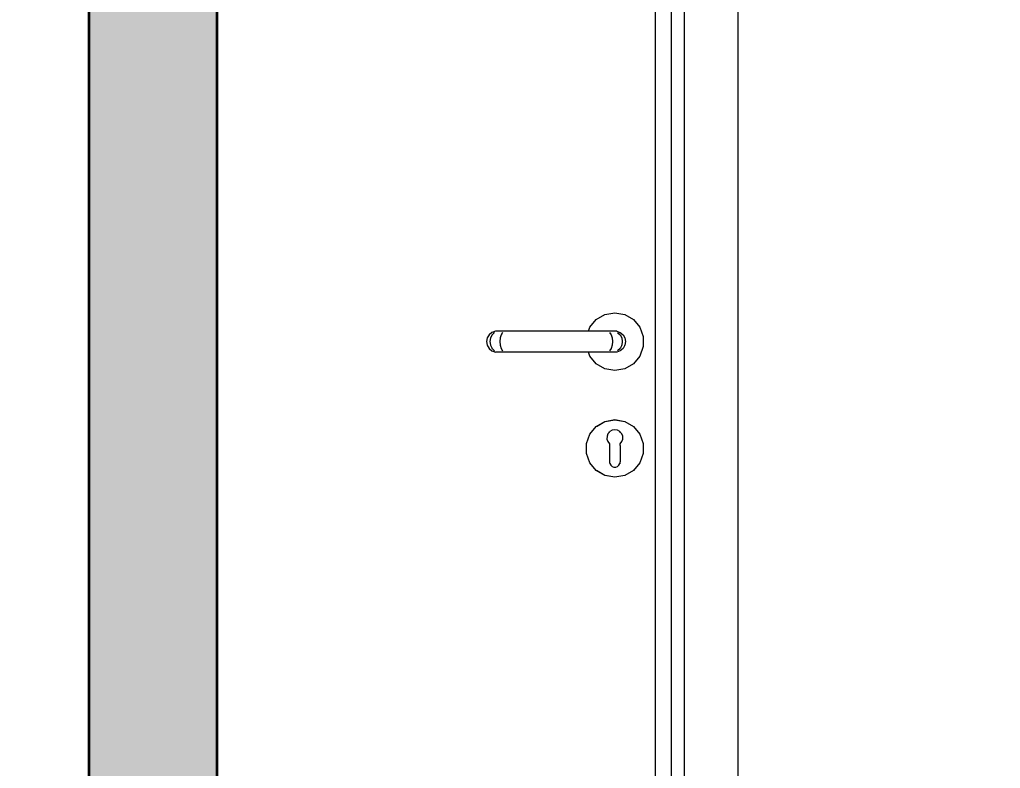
# Model space of a CAD drawing. Header units: millimetres. Extents: x -15634 to 67596, y -3027 to 55843.
# Drawn here: x 3710 to 4627, y 41796 to 42497 of the extents above; entities that cross this region are included whole.
import ezdxf

# ---------------------------------------------------------------- set-up
doc = ezdxf.new("R2010")
doc.units = ezdxf.units.MM
doc.header["$MEASUREMENT"] = 0
doc.set_wipeout_variables(frame=1)
doc.linetypes.add('Wipeout_Contour', pattern=[1000, 0, -1000])
doc.layers.add('Dimensioning - General', color=7, linetype='Continuous')
doc.layers.add('Structural - Bearing', color=7, linetype='Continuous')
for name, color, linetype, lineweight, true_color in [('Dimensioning - General_Pen_No__61', 7, 'Continuous', 20, 0x6a6a6a), ('Dimensioning - General_Pen_No__88', 7, 'Continuous', 20, 0xfd4435), ('Structural - Bearing_Pen_No__82', 7, 'Continuous', 20, 0xaaaaaa)]:
    doc.layers.add(name, color=color, linetype=linetype, lineweight=lineweight, true_color=true_color)
for name, color, linetype, lineweight in [('Structural - Bearing_Pen_No__1', 7, 'Continuous', 13), ('Structural - Bearing_Pen_No__101', 252, 'Continuous', 13), ('Structural - Bearing_Pen_No__7', 7, 'Continuous', 35)]:
    doc.layers.add(name, color=color, linetype=linetype, lineweight=lineweight)
doc.styles.add('GENERATED_STYLE_6', font='calibril.ttf')
doc.dimstyles.new('GENERATED_STYLE__3', dxfattribs={"dimtxt": 195.999997, "dimasz": 106.4, "dimexe": 0.18, "dimexo": 0.0625, "dimgap": 0.09, "dimtad": 1, "dimdec": 0, "dimlfac": 0.1, "dimzin": 0, "dimdsep": 46, "dimtxsty": 'GENERATED_STYLE_6', "dimblk": 'ARROWHEAD_2', "dimblk1": 'ARROWHEAD_2', "dimblk2": 'ARROWHEAD_2', "dimcen": 0.09, "dimse1": 1, "dimse2": 1, "dimclrd": 256, "dimclre": 256, "dimclrt": 256, "dimadec": 0, "dimazin": 0, "dimtfac": 1, "dimtdec": 4, "dimtmove": 0, "dimatfit": 3, "dimfxl": 1, "dimtolj": 1, "dimtzin": 0, "dimarcsym": 0})

# ---------------------------------------------------------------- blocks, each defined once
blk = doc.blocks.new('*D63')
at = {"layer": 'Dimensioning - General_Pen_No__61', "color": 251, "linetype": 'Continuous', "lineweight": 20, "true_color": 0x6a6a6a, "transparency": 16777216}
for p, q in [((27454.43, 43836.02), (27594.43, 43755.19)), ((27629.43, 43795.6), (27419.43, 43795.6)), ((27524.43, 41095.6), (27524.43, 43795.6)), ((27454.43, 41136.02), (27594.43, 41055.19)), ((27629.43, 41095.6), (27419.43, 41095.6))]:
    blk.add_line(p, q, dxfattribs=at)
at = {"layer": 'Dimensioning - General_Pen_No__88', "color": 20, "lineweight": 20, "true_color": 0xfd4435, "transparency": 16777216, "char_height": 196, "attachment_point": 7, "rotation": 90, "style": 'GENERATED_STYLE_6'}
for s, insert in [('\\A1;{\\pql;\\fCalibri Light|b0|i0|c0|p34;20}', (27485.23, 43437.36)), ('\\A1;{\\pql;\\fCalibri Light|b0|i0|c0|p34;270}', (27485.23, 42207.27))]:
    blk.add_mtext(s, dxfattribs=dict(at, insert=insert))
blk = doc.blocks.new('ARROWHEAD_2')
at = {"color": 0, "linetype": 'Continuous', "lineweight": 0}
for p, q in [((-0.3781, -0.655), (0.3781, 0.655)), ((0, 0), (-1, 0))]:
    blk.add_line(p, q, dxfattribs=at)
blk = doc.blocks.new('*D111')
at = {"layer": 'Dimensioning - General_Pen_No__61', "color": 251, "linetype": 'Continuous', "lineweight": 20, "true_color": 0x6a6a6a, "transparency": 16777216}
for p, q in [((28004.43, 43836.02), (28144.43, 43755.19)), ((28179.43, 43795.6), (27969.43, 43795.6)), ((28074.43, 41095.6), (28074.43, 43795.6)), ((28004.43, 41136.02), (28144.43, 41055.19)), ((28179.43, 41095.6), (27969.43, 41095.6))]:
    blk.add_line(p, q, dxfattribs=at)
at = {"layer": 'Dimensioning - General_Pen_No__88', "color": 20, "lineweight": 20, "true_color": 0xfd4435, "transparency": 16777216, "char_height": 196, "attachment_point": 7, "rotation": 90, "style": 'GENERATED_STYLE_6'}
for s, insert in [('\\A1;{\\pql;\\fCalibri Light|b0|i0|c0|p34;20}', (28035.23, 43437.36)), ('\\A1;{\\pql;\\fCalibri Light|b0|i0|c0|p34;270}', (28035.23, 42207.27))]:
    blk.add_mtext(s, dxfattribs=dict(at, insert=insert))
blk = doc.blocks.new('*D134')
at = {"layer": 'Dimensioning - General_Pen_No__61', "color": 251, "linetype": 'Continuous', "lineweight": 20, "true_color": 0x6a6a6a, "transparency": 16777216}
for p, q in [((28554.43, 44036.02), (28694.43, 43955.19)), ((28729.43, 43995.6), (28519.43, 43995.6)), ((28624.43, 41095.6), (28624.43, 43995.6)), ((28554.43, 41136.02), (28694.43, 41055.19)), ((28729.43, 41095.6), (28519.43, 41095.6))]:
    blk.add_line(p, q, dxfattribs=at)
at = {"layer": 'Dimensioning - General_Pen_No__88', "color": 20, "lineweight": 20, "true_color": 0xfd4435, "transparency": 16777216, "insert": (28585.23, 42307.27), "char_height": 196, "attachment_point": 7, "rotation": 90, "style": 'GENERATED_STYLE_6'}
blk.add_mtext('\\A1;{\\pql;\\fCalibri Light|b0|i0|c0|p34;290}', dxfattribs=at)

msp = doc.modelspace()

# ---------------------------------------------------------------- wipeouts: each hides what was drawn before it
at = {"color": 254, "linetype": 'Wipeout_Contour', "lineweight": 0, "ltscale": 170328.902745}
msp.add_wipeout([(2994.37, 41095.6), (3774.37, 41095.6), (3774.37, 43795.6), (2994.37, 43795.6)], dxfattribs=at).dxf.layer = 'Structural - Bearing'
at = {"color": 254, "linetype": 'Wipeout_Contour', "lineweight": 0, "ltscale": 169828.542179}
msp.add_wipeout([(4319.37, 41195.6), (4331.37, 41195.6), (4331.37, 43282.6), (4319.37, 43270.6)], dxfattribs=at).dxf.layer = 'Structural - Bearing'
at = {"color": 254, "linetype": 'Wipeout_Contour', "lineweight": 0, "ltscale": 1145096.173002257}
msp.add_wipeout([(4242.98, 42209.1), (4241.66, 42205.45), (4268.1, 42205.45), (4271.37, 42204.26), (4274.03, 42202.03), (4275.76, 42199.02), (4276.37, 42195.6), (4275.76, 42192.18), (4274.03, 42189.18), (4271.37, 42186.94), (4268.1, 42185.76), (4241.66, 42185.76), (4242.98, 42182.1), (4249.01, 42174.92), (4257.13, 42170.23), (4266.37, 42168.6), (4275.6, 42170.23), (4283.72, 42174.92), (4289.75, 42182.1), (4292.96, 42190.92), (4292.96, 42200.29), (4289.75, 42209.1), (4283.72, 42216.29), (4275.6, 42220.98), (4266.37, 42222.6), (4257.13, 42220.98), (4249.01, 42216.29)], dxfattribs=at).dxf.layer = 'Structural - Bearing'
at = {"color": 254, "linetype": 'Wipeout_Contour', "lineweight": 0, "ltscale": 296274.645147}
msp.add_wipeout([(4259.95, 42109.39), (4260.93, 42110.53), (4257.17, 42120.88), (4249.08, 42116.21), (4259, 42104.39), (4258.98, 42104.44), (4259.04, 42107)], dxfattribs=at).dxf.layer = 'Structural - Bearing'
at = {"color": 254, "linetype": 'Wipeout_Contour', "lineweight": 0, "ltscale": 211474.707074}
msp.add_wipeout([(4257.17, 42070.33), (4261.51, 42082.27), (4261.37, 42083.1), (4261.37, 42089.65), (4249.08, 42075)], dxfattribs=at).dxf.layer = 'Structural - Bearing'

# ---------------------------------------------------------------- next in the draw order: linework, layer by layer
at = {"layer": 'Structural - Bearing_Pen_No__1', "color": 7, "linetype": 'Continuous', "lineweight": 13}
msp.add_line((3774.37, 41095.6), (3774.37, 43995.6), dxfattribs=at)

# ---------------------------------------------------------------- next in the draw order: wipeouts: each hides what was drawn before it
at = {"color": 254, "linetype": 'Wipeout_Contour', "lineweight": 0, "ltscale": 169902.922762}
msp.add_wipeout([(4381.37, 41195.6), (4381.37, 43332.6), (4331.37, 43282.6), (4331.37, 41195.6)], dxfattribs=at).dxf.layer = 'Structural - Bearing'
at = {"color": 254, "linetype": 'Wipeout_Contour', "lineweight": 0, "ltscale": 169781.260006}
msp.add_wipeout([(4304.37, 43255.6), (4304.37, 41195.6), (4319.37, 41195.6), (4319.37, 43255.6)], dxfattribs=at).dxf.layer = 'Structural - Bearing'
at = {"color": 254, "linetype": 'Wipeout_Contour', "lineweight": 0, "ltscale": 169680.6785}
msp.add_wipeout([(4265.91, 42205.45), (4268.84, 42204.26), (4271.37, 42204.26), (4268.1, 42205.45)], dxfattribs=at).dxf.layer = 'Structural - Bearing'
at = {"color": 254, "linetype": 'Wipeout_Contour', "lineweight": 0, "ltscale": 169639.458012}
msp.add_wipeout([(4273.32, 42195.6), (4272.78, 42192.18), (4275.76, 42192.18), (4276.37, 42195.6)], dxfattribs=at).dxf.layer = 'Structural - Bearing'
at = {"color": 254, "linetype": 'Wipeout_Contour', "lineweight": 0, "ltscale": 253916.356438}
msp.add_wipeout([(4259.79, 42102.02), (4259, 42104.39), (4249.08, 42116.21), (4243.07, 42109.05), (4261.37, 42098.49), (4261.37, 42100)], dxfattribs=at).dxf.layer = 'Structural - Bearing'

# ---------------------------------------------------------------- next in the draw order: wipeouts: each hides what was drawn before it
at = {"color": 254, "linetype": 'Wipeout_Contour', "lineweight": 0, "ltscale": 169675.002881}
msp.add_wipeout([(4268.84, 42204.26), (4271.23, 42202.03), (4274.03, 42202.03), (4271.37, 42204.26)], dxfattribs=at).dxf.layer = 'Structural - Bearing'
at = {"color": 254, "linetype": 'Wipeout_Contour', "lineweight": 0, "ltscale": 169626.222776}
msp.add_wipeout([(4272.78, 42192.18), (4271.23, 42189.18), (4274.03, 42189.18), (4275.76, 42192.18)], dxfattribs=at).dxf.layer = 'Structural - Bearing'
at = {"color": 254, "linetype": 'Wipeout_Contour', "lineweight": 0, "ltscale": 169331.122457}
msp.add_wipeout([(4249.01, 42116.29), (4249.08, 42116.21), (4257.17, 42120.88), (4257.13, 42120.98)], dxfattribs=at).dxf.layer = 'Structural - Bearing'

# ---------------------------------------------------------------- next in the draw order: wipeouts: each hides what was drawn before it
at = {"color": 254, "linetype": 'Wipeout_Contour', "lineweight": 0, "ltscale": 169665.414623}
msp.add_wipeout([(4271.23, 42202.03), (4272.78, 42199.02), (4275.76, 42199.02), (4274.03, 42202.03)], dxfattribs=at).dxf.layer = 'Structural - Bearing'
at = {"color": 254, "linetype": 'Wipeout_Contour', "lineweight": 0, "ltscale": 169614.957199}
msp.add_wipeout([(4271.23, 42189.18), (4268.84, 42186.94), (4271.37, 42186.94), (4274.03, 42189.18)], dxfattribs=at).dxf.layer = 'Structural - Bearing'
at = {"color": 254, "linetype": 'Wipeout_Contour', "lineweight": 0, "ltscale": 253981.18644}
msp.add_wipeout([(4261.62, 42111.33), (4263.85, 42112.59), (4266.37, 42113.03), (4266.37, 42122.5), (4257.17, 42120.88), (4260.93, 42110.53)], dxfattribs=at).dxf.layer = 'Structural - Bearing'

# ---------------------------------------------------------------- next in the draw order: wipeouts: each hides what was drawn before it
at = {"color": 254, "linetype": 'Wipeout_Contour', "lineweight": 0, "ltscale": 169678.850995}
msp.add_wipeout([(4265.91, 42205.45), (4259.77, 42205.45), (4261.46, 42204.26), (4268.84, 42204.26)], dxfattribs=at).dxf.layer = 'Structural - Bearing'
at = {"color": 254, "linetype": 'Wipeout_Contour', "lineweight": 0, "ltscale": 169653.069163}
msp.add_wipeout([(4272.78, 42199.02), (4273.32, 42195.6), (4276.37, 42195.6), (4275.76, 42199.02)], dxfattribs=at).dxf.layer = 'Structural - Bearing'
at = {"color": 254, "linetype": 'Wipeout_Contour', "lineweight": 0, "ltscale": 169607.021092}
msp.add_wipeout([(4268.84, 42186.94), (4265.91, 42185.76), (4268.1, 42185.76), (4271.37, 42186.94)], dxfattribs=at).dxf.layer = 'Structural - Bearing'
at = {"color": 254, "linetype": 'Wipeout_Contour', "lineweight": 0, "ltscale": 169347.153374}
msp.add_wipeout([(4257.13, 42120.98), (4257.17, 42120.88), (4266.37, 42122.5), (4266.37, 42122.6)], dxfattribs=at).dxf.layer = 'Structural - Bearing'
at = {"color": 254, "linetype": 'Wipeout_Contour', "lineweight": 0, "ltscale": 169260.210537}
msp.add_wipeout([(4261.37, 42096.49), (4261.37, 42098.49), (4243.07, 42109.05), (4239.88, 42100.28)], dxfattribs=at).dxf.layer = 'Structural - Bearing'

# ---------------------------------------------------------------- next in the draw order: wipeouts: each hides what was drawn before it
at = {"color": 254, "linetype": 'Wipeout_Contour', "lineweight": 0, "ltscale": 169672.88445}
msp.add_wipeout([(4268.84, 42204.26), (4261.46, 42204.26), (4262.83, 42202.03), (4271.23, 42202.03)], dxfattribs=at).dxf.layer = 'Structural - Bearing'
at = {"color": 254, "linetype": 'Wipeout_Contour', "lineweight": 0, "ltscale": 169637.006332}
msp.add_wipeout([(4273.32, 42195.6), (4264.04, 42195.6), (4263.73, 42192.18), (4272.78, 42192.18)], dxfattribs=at).dxf.layer = 'Structural - Bearing'
at = {"color": 254, "linetype": 'Wipeout_Contour', "lineweight": 0, "ltscale": 253985.725733}
msp.add_wipeout([(4268.89, 42112.59), (4271.11, 42111.33), (4271.8, 42110.53), (4275.57, 42120.88), (4266.37, 42122.5), (4266.37, 42113.03)], dxfattribs=at).dxf.layer = 'Structural - Bearing'
at = {"color": 254, "linetype": 'Wipeout_Contour', "lineweight": 0, "ltscale": 169304.706896}
msp.add_wipeout([(4242.98, 42109.1), (4243.07, 42109.05), (4249.08, 42116.21), (4249.01, 42116.29)], dxfattribs=at).dxf.layer = 'Structural - Bearing'
at = {"color": 254, "linetype": 'Wipeout_Contour', "lineweight": 0, "ltscale": 169197.416901}
msp.add_wipeout([(4261.37, 42089.65), (4261.37, 42092.72), (4243.07, 42082.15), (4249.08, 42075)], dxfattribs=at).dxf.layer = 'Structural - Bearing'

# ---------------------------------------------------------------- next in the draw order: wipeouts: each hides what was drawn before it
at = {"color": 254, "linetype": 'Wipeout_Contour', "lineweight": 0, "ltscale": 169663.079421}
msp.add_wipeout([(4271.23, 42202.03), (4262.83, 42202.03), (4263.73, 42199.02), (4272.78, 42199.02)], dxfattribs=at).dxf.layer = 'Structural - Bearing'
at = {"color": 254, "linetype": 'Wipeout_Contour', "lineweight": 0, "ltscale": 169623.887039}
msp.add_wipeout([(4272.78, 42192.18), (4263.73, 42192.18), (4262.83, 42189.18), (4271.23, 42189.18)], dxfattribs=at).dxf.layer = 'Structural - Bearing'
at = {"color": 254, "linetype": 'Wipeout_Contour', "lineweight": 0, "ltscale": 169350.86959}
msp.add_wipeout([(4266.37, 42122.6), (4266.37, 42122.5), (4275.57, 42120.88), (4275.6, 42120.98)], dxfattribs=at).dxf.layer = 'Structural - Bearing'
at = {"color": 254, "linetype": 'Wipeout_Contour', "lineweight": 0, "ltscale": 169217.724909}
msp.add_wipeout([(4261.37, 42092.72), (4261.37, 42094.72), (4239.88, 42090.93), (4243.07, 42082.15)], dxfattribs=at).dxf.layer = 'Structural - Bearing'

# ---------------------------------------------------------------- next in the draw order: wipeouts: each hides what was drawn before it
at = {"color": 254, "linetype": 'Wipeout_Contour', "lineweight": 0, "ltscale": 169675.723729}
msp.add_wipeout([(4259.77, 42205.45), (4251.6, 42205.45), (4252.03, 42204.26), (4261.46, 42204.26)], dxfattribs=at).dxf.layer = 'Structural - Bearing'
at = {"color": 254, "linetype": 'Wipeout_Contour', "lineweight": 0, "ltscale": 169650.617678}
msp.add_wipeout([(4272.78, 42199.02), (4263.73, 42199.02), (4264.04, 42195.6), (4273.32, 42195.6)], dxfattribs=at).dxf.layer = 'Structural - Bearing'
at = {"color": 254, "linetype": 'Wipeout_Contour', "lineweight": 0, "ltscale": 169612.838024}
msp.add_wipeout([(4271.23, 42189.18), (4262.83, 42189.18), (4261.46, 42186.94), (4268.84, 42186.94)], dxfattribs=at).dxf.layer = 'Structural - Bearing'
at = {"color": 254, "linetype": 'Wipeout_Contour', "lineweight": 0, "ltscale": 296287.151946}
msp.add_wipeout([(4272.78, 42109.39), (4273.7, 42107), (4273.76, 42104.44), (4273.74, 42104.39), (4283.66, 42116.21), (4275.57, 42120.88), (4271.8, 42110.53)], dxfattribs=at).dxf.layer = 'Structural - Bearing'
at = {"color": 254, "linetype": 'Wipeout_Contour', "lineweight": 0, "ltscale": 169238.662309}
msp.add_wipeout([(4261.37, 42094.72), (4261.37, 42096.49), (4239.88, 42100.28), (4239.88, 42090.93)], dxfattribs=at).dxf.layer = 'Structural - Bearing'
at = {"color": 254, "linetype": 'Wipeout_Contour', "lineweight": 0, "ltscale": 338341.907312}
msp.add_wipeout([(4261.67, 42081.39), (4261.51, 42082.27), (4257.17, 42070.33), (4266.37, 42068.7), (4266.37, 42078.18), (4265.5, 42078.18), (4263.87, 42078.77), (4262.54, 42079.89)], dxfattribs=at).dxf.layer = 'Structural - Bearing'

# ---------------------------------------------------------------- next in the draw order: wipeouts: each hides what was drawn before it
at = {"color": 254, "linetype": 'Wipeout_Contour', "lineweight": 0, "ltscale": 169669.3008}
msp.add_wipeout([(4261.46, 42204.26), (4252.03, 42204.26), (4252.38, 42202.03), (4262.83, 42202.03)], dxfattribs=at).dxf.layer = 'Structural - Bearing'
at = {"color": 254, "linetype": 'Wipeout_Contour', "lineweight": 0, "ltscale": 169632.903026}
msp.add_wipeout([(4252.68, 42195.6), (4252.6, 42192.18), (4263.73, 42192.18), (4264.04, 42195.6)], dxfattribs=at).dxf.layer = 'Structural - Bearing'
at = {"color": 254, "linetype": 'Wipeout_Contour', "lineweight": 0, "ltscale": 169605.192797}
msp.add_wipeout([(4268.84, 42186.94), (4261.46, 42186.94), (4259.77, 42185.76), (4265.91, 42185.76)], dxfattribs=at).dxf.layer = 'Structural - Bearing'
at = {"color": 254, "linetype": 'Wipeout_Contour', "lineweight": 0, "ltscale": 169341.822246}
msp.add_wipeout([(4275.6, 42120.98), (4275.57, 42120.88), (4283.66, 42116.21), (4283.72, 42116.29)], dxfattribs=at).dxf.layer = 'Structural - Bearing'
at = {"color": 254, "linetype": 'Wipeout_Contour', "lineweight": 0, "ltscale": 169271.088874}
msp.add_wipeout([(4239.78, 42100.29), (4239.88, 42100.28), (4243.07, 42109.05), (4242.98, 42109.1)], dxfattribs=at).dxf.layer = 'Structural - Bearing'
at = {"color": 254, "linetype": 'Wipeout_Contour', "lineweight": 0, "ltscale": 338347.380821}
msp.add_wipeout([(4267.24, 42078.18), (4266.37, 42078.18), (4266.37, 42068.7), (4275.57, 42070.33), (4271.22, 42082.27), (4271.07, 42081.39), (4270.2, 42079.89), (4268.87, 42078.77)], dxfattribs=at).dxf.layer = 'Structural - Bearing'
at = {"color": 254, "linetype": 'Wipeout_Contour', "lineweight": 0, "ltscale": 169148.182812}
msp.add_wipeout([(4257.13, 42070.23), (4257.17, 42070.33), (4249.08, 42075), (4249.01, 42074.92)], dxfattribs=at).dxf.layer = 'Structural - Bearing'

# ---------------------------------------------------------------- next in the draw order: wipeouts: each hides what was drawn before it
at = {"color": 254, "linetype": 'Wipeout_Contour', "lineweight": 0, "ltscale": 169659.156767}
msp.add_wipeout([(4262.83, 42202.03), (4252.38, 42202.03), (4252.6, 42199.02), (4263.73, 42199.02)], dxfattribs=at).dxf.layer = 'Structural - Bearing'
at = {"color": 254, "linetype": 'Wipeout_Contour', "lineweight": 0, "ltscale": 169619.963488}
msp.add_wipeout([(4252.38, 42189.18), (4262.83, 42189.18), (4263.73, 42192.18), (4252.6, 42192.18)], dxfattribs=at).dxf.layer = 'Structural - Bearing'
at = {"color": 254, "linetype": 'Wipeout_Contour', "lineweight": 0, "ltscale": 253929.591914}
msp.add_wipeout([(4272.95, 42102.02), (4271.37, 42100), (4271.37, 42098.49), (4289.66, 42109.05), (4283.66, 42116.21), (4273.74, 42104.39)], dxfattribs=at).dxf.layer = 'Structural - Bearing'
at = {"color": 254, "linetype": 'Wipeout_Contour', "lineweight": 0, "ltscale": 211483.275681}
msp.add_wipeout([(4283.66, 42075), (4271.37, 42089.65), (4271.37, 42083.1), (4271.22, 42082.27), (4275.57, 42070.33)], dxfattribs=at).dxf.layer = 'Structural - Bearing'
at = {"color": 254, "linetype": 'Wipeout_Contour', "lineweight": 0, "ltscale": 169168.923845}
msp.add_wipeout([(4249.01, 42074.92), (4249.08, 42075), (4243.07, 42082.15), (4242.98, 42082.1)], dxfattribs=at).dxf.layer = 'Structural - Bearing'
at = {"color": 254, "linetype": 'Wipeout_Contour', "lineweight": 0, "ltscale": 169139.12496}
msp.add_wipeout([(4266.37, 42068.6), (4266.37, 42068.7), (4257.17, 42070.33), (4257.13, 42070.23)], dxfattribs=at).dxf.layer = 'Structural - Bearing'

# ---------------------------------------------------------------- next in the draw order: wipeouts: each hides what was drawn before it
at = {"color": 254, "linetype": 'Wipeout_Contour', "lineweight": 0, "ltscale": 169657.882119}
msp.add_wipeout([(4251.6, 42205.45), (4171.14, 42205.45), (4170.71, 42204.26), (4252.03, 42204.26)], dxfattribs=at).dxf.layer = 'Structural - Bearing'
at = {"color": 254, "linetype": 'Wipeout_Contour', "lineweight": 0, "ltscale": 169646.514698}
msp.add_wipeout([(4263.73, 42199.02), (4252.6, 42199.02), (4252.68, 42195.6), (4264.04, 42195.6)], dxfattribs=at).dxf.layer = 'Structural - Bearing'
at = {"color": 254, "linetype": 'Wipeout_Contour', "lineweight": 0, "ltscale": 169609.253116}
msp.add_wipeout([(4262.83, 42189.18), (4252.38, 42189.18), (4252.03, 42186.94), (4261.46, 42186.94)], dxfattribs=at).dxf.layer = 'Structural - Bearing'
at = {"color": 254, "linetype": 'Wipeout_Contour', "lineweight": 0, "ltscale": 169321.101736}
msp.add_wipeout([(4283.72, 42116.29), (4283.66, 42116.21), (4289.66, 42109.05), (4289.75, 42109.1)], dxfattribs=at).dxf.layer = 'Structural - Bearing'
at = {"color": 254, "linetype": 'Wipeout_Contour', "lineweight": 0, "ltscale": 169198.842916}
msp.add_wipeout([(4242.98, 42082.1), (4243.07, 42082.15), (4239.88, 42090.93), (4239.78, 42090.92)], dxfattribs=at).dxf.layer = 'Structural - Bearing'
at = {"color": 254, "linetype": 'Wipeout_Contour', "lineweight": 0, "ltscale": 169142.845614}
msp.add_wipeout([(4275.6, 42070.23), (4275.57, 42070.33), (4266.37, 42068.7), (4266.37, 42068.6)], dxfattribs=at).dxf.layer = 'Structural - Bearing'

# ---------------------------------------------------------------- next in the draw order: wipeouts: each hides what was drawn before it
at = {"color": 254, "linetype": 'Wipeout_Contour', "lineweight": 0, "ltscale": 169651.076997}
msp.add_wipeout([(4252.03, 42204.26), (4170.71, 42204.26), (4170.36, 42202.03), (4252.38, 42202.03)], dxfattribs=at).dxf.layer = 'Structural - Bearing'
at = {"color": 254, "linetype": 'Wipeout_Contour', "lineweight": 0, "ltscale": 169614.24502}
msp.add_wipeout([(4252.68, 42195.6), (4170.05, 42195.6), (4170.13, 42192.18), (4252.6, 42192.18)], dxfattribs=at).dxf.layer = 'Structural - Bearing'
at = {"color": 254, "linetype": 'Wipeout_Contour', "lineweight": 0, "ltscale": 169602.064178}
msp.add_wipeout([(4261.46, 42186.94), (4252.03, 42186.94), (4251.6, 42185.76), (4259.77, 42185.76)], dxfattribs=at).dxf.layer = 'Structural - Bearing'
at = {"color": 254, "linetype": 'Wipeout_Contour', "lineweight": 0, "ltscale": 169272.295472}
msp.add_wipeout([(4271.37, 42098.49), (4271.37, 42096.49), (4292.86, 42100.28), (4289.66, 42109.05)], dxfattribs=at).dxf.layer = 'Structural - Bearing'
at = {"color": 254, "linetype": 'Wipeout_Contour', "lineweight": 0, "ltscale": 169234.324364}
msp.add_wipeout([(4239.78, 42090.92), (4239.88, 42090.93), (4239.88, 42100.28), (4239.78, 42100.29)], dxfattribs=at).dxf.layer = 'Structural - Bearing'

# ---------------------------------------------------------------- next in the draw order: wipeouts: each hides what was drawn before it
at = {"color": 254, "linetype": 'Wipeout_Contour', "lineweight": 0, "ltscale": 169640.649797}
msp.add_wipeout([(4170.36, 42202.03), (4170.13, 42199.02), (4252.6, 42199.02), (4252.38, 42202.03)], dxfattribs=at).dxf.layer = 'Structural - Bearing'
at = {"color": 254, "linetype": 'Wipeout_Contour', "lineweight": 0, "ltscale": 169601.452249}
msp.add_wipeout([(4170.13, 42192.18), (4170.36, 42189.18), (4252.38, 42189.18), (4252.6, 42192.18)], dxfattribs=at).dxf.layer = 'Structural - Bearing'
at = {"color": 254, "linetype": 'Wipeout_Contour', "lineweight": 0, "ltscale": 169291.203601}
msp.add_wipeout([(4289.75, 42109.1), (4289.66, 42109.05), (4292.86, 42100.28), (4292.96, 42100.29)], dxfattribs=at).dxf.layer = 'Structural - Bearing'

# ---------------------------------------------------------------- next in the draw order: wipeouts: each hides what was drawn before it
at = {"color": 254, "linetype": 'Wipeout_Contour', "lineweight": 0, "ltscale": 169640.077991}
msp.add_wipeout([(4171.14, 42205.45), (4162.97, 42205.45), (4161.28, 42204.26), (4170.71, 42204.26)], dxfattribs=at).dxf.layer = 'Structural - Bearing'
at = {"color": 254, "linetype": 'Wipeout_Contour', "lineweight": 0, "ltscale": 169627.858186}
msp.add_wipeout([(4252.6, 42199.02), (4170.13, 42199.02), (4170.05, 42195.6), (4252.68, 42195.6)], dxfattribs=at).dxf.layer = 'Structural - Bearing'
at = {"color": 254, "linetype": 'Wipeout_Contour', "lineweight": 0, "ltscale": 169591.022868}
msp.add_wipeout([(4252.38, 42189.18), (4170.36, 42189.18), (4170.71, 42186.94), (4252.03, 42186.94)], dxfattribs=at).dxf.layer = 'Structural - Bearing'
at = {"color": 254, "linetype": 'Wipeout_Contour', "lineweight": 0, "ltscale": 169251.363758}
msp.add_wipeout([(4271.37, 42096.49), (4271.37, 42094.72), (4292.86, 42090.93), (4292.86, 42100.28)], dxfattribs=at).dxf.layer = 'Structural - Bearing'

# ---------------------------------------------------------------- next in the draw order: wipeouts: each hides what was drawn before it
at = {"color": 254, "linetype": 'Wipeout_Contour', "lineweight": 0, "ltscale": 169632.896283}
msp.add_wipeout([(4170.71, 42204.26), (4161.28, 42204.26), (4159.9, 42202.03), (4170.36, 42202.03)], dxfattribs=at).dxf.layer = 'Structural - Bearing'
at = {"color": 254, "linetype": 'Wipeout_Contour', "lineweight": 0, "ltscale": 169595.636642}
msp.add_wipeout([(4158.69, 42195.6), (4159, 42192.18), (4170.13, 42192.18), (4170.05, 42195.6)], dxfattribs=at).dxf.layer = 'Structural - Bearing'
at = {"color": 254, "linetype": 'Wipeout_Contour', "lineweight": 0, "ltscale": 169584.214823}
msp.add_wipeout([(4252.03, 42186.94), (4170.71, 42186.94), (4171.14, 42185.76), (4251.6, 42185.76)], dxfattribs=at).dxf.layer = 'Structural - Bearing'
at = {"color": 254, "linetype": 'Wipeout_Contour', "lineweight": 0, "ltscale": 169229.814096}
msp.add_wipeout([(4271.37, 42094.72), (4271.37, 42092.72), (4289.66, 42082.15), (4292.86, 42090.93)], dxfattribs=at).dxf.layer = 'Structural - Bearing'

# ---------------------------------------------------------------- next in the draw order: wipeouts: each hides what was drawn before it
at = {"color": 254, "linetype": 'Wipeout_Contour', "lineweight": 0, "ltscale": 169622.190177}
msp.add_wipeout([(4159.9, 42202.03), (4159, 42199.02), (4170.13, 42199.02), (4170.36, 42202.03)], dxfattribs=at).dxf.layer = 'Structural - Bearing'
at = {"color": 254, "linetype": 'Wipeout_Contour', "lineweight": 0, "ltscale": 169582.98837}
msp.add_wipeout([(4159, 42192.18), (4159.9, 42189.18), (4170.36, 42189.18), (4170.13, 42192.18)], dxfattribs=at).dxf.layer = 'Structural - Bearing'
at = {"color": 254, "linetype": 'Wipeout_Contour', "lineweight": 0, "ltscale": 169207.688162}
msp.add_wipeout([(4271.37, 42092.72), (4271.37, 42089.65), (4283.66, 42075), (4289.66, 42082.15)], dxfattribs=at).dxf.layer = 'Structural - Bearing'

# ---------------------------------------------------------------- next in the draw order: wipeouts: each hides what was drawn before it
at = {"color": 254, "linetype": 'Wipeout_Contour', "lineweight": 0, "ltscale": 169637.020997}
msp.add_wipeout([(4162.97, 42205.45), (4156.82, 42205.45), (4153.89, 42204.26), (4161.28, 42204.26)], dxfattribs=at).dxf.layer = 'Structural - Bearing'
at = {"color": 254, "linetype": 'Wipeout_Contour', "lineweight": 0, "ltscale": 169609.251298}
msp.add_wipeout([(4159, 42199.02), (4158.69, 42195.6), (4170.05, 42195.6), (4170.13, 42199.02)], dxfattribs=at).dxf.layer = 'Structural - Bearing'
at = {"color": 254, "linetype": 'Wipeout_Contour', "lineweight": 0, "ltscale": 169572.835724}
msp.add_wipeout([(4170.36, 42189.18), (4159.9, 42189.18), (4161.28, 42186.94), (4170.71, 42186.94)], dxfattribs=at).dxf.layer = 'Structural - Bearing'
at = {"color": 254, "linetype": 'Wipeout_Contour', "lineweight": 0, "ltscale": 169255.733666}
msp.add_wipeout([(4292.96, 42100.29), (4292.86, 42100.28), (4292.86, 42090.93), (4292.96, 42090.92)], dxfattribs=at).dxf.layer = 'Structural - Bearing'
at = {"color": 254, "linetype": 'Wipeout_Contour', "lineweight": 0, "ltscale": 169158.893821}
msp.add_wipeout([(4283.72, 42074.92), (4283.66, 42075), (4275.57, 42070.33), (4275.6, 42070.23)], dxfattribs=at).dxf.layer = 'Structural - Bearing'

# ---------------------------------------------------------------- next in the draw order: wipeouts: each hides what was drawn before it
at = {"color": 254, "linetype": 'Wipeout_Contour', "lineweight": 0, "ltscale": 169629.39561}
msp.add_wipeout([(4161.28, 42204.26), (4153.89, 42204.26), (4151.51, 42202.03), (4159.9, 42202.03)], dxfattribs=at).dxf.layer = 'Structural - Bearing'
at = {"color": 254, "linetype": 'Wipeout_Contour', "lineweight": 0, "ltscale": 169591.631502}
msp.add_wipeout([(4158.69, 42195.6), (4149.41, 42195.6), (4149.95, 42192.18), (4159, 42192.18)], dxfattribs=at).dxf.layer = 'Structural - Bearing'
at = {"color": 254, "linetype": 'Wipeout_Contour', "lineweight": 0, "ltscale": 169566.402966}
msp.add_wipeout([(4170.71, 42186.94), (4161.28, 42186.94), (4162.97, 42185.76), (4171.14, 42185.76)], dxfattribs=at).dxf.layer = 'Structural - Bearing'
at = {"color": 254, "linetype": 'Wipeout_Contour', "lineweight": 0, "ltscale": 1142448.811924398}
msp.add_wipeout([(4258.98, 42104.44), (4259.79, 42102.02), (4261.37, 42100), (4261.37, 42083.1), (4261.67, 42081.39), (4262.54, 42079.89), (4263.87, 42078.77), (4265.5, 42078.18), (4267.24, 42078.18), (4268.87, 42078.77), (4270.2, 42079.89), (4271.07, 42081.39), (4271.37, 42083.1), (4271.37, 42100), (4272.95, 42102.02), (4273.74, 42104.39), (4273.76, 42104.44), (4273.7, 42107), (4272.78, 42109.39), (4271.8, 42110.53), (4271.11, 42111.33), (4268.89, 42112.59), (4266.37, 42113.03), (4263.85, 42112.59), (4261.62, 42111.33), (4259.95, 42109.39), (4259.04, 42107)], dxfattribs=at).dxf.layer = 'Structural - Bearing'
at = {"color": 254, "linetype": 'Wipeout_Contour', "lineweight": 0, "ltscale": 169218.965973}
msp.add_wipeout([(4292.96, 42090.92), (4292.86, 42090.93), (4289.66, 42082.15), (4289.75, 42082.1)], dxfattribs=at).dxf.layer = 'Structural - Bearing'

# ---------------------------------------------------------------- next in the draw order: wipeouts: each hides what was drawn before it
at = {"color": 254, "linetype": 'Wipeout_Contour', "lineweight": 0, "ltscale": 169618.360327}
msp.add_wipeout([(4159.9, 42202.03), (4151.51, 42202.03), (4149.95, 42199.02), (4159, 42199.02)], dxfattribs=at).dxf.layer = 'Structural - Bearing'
at = {"color": 254, "linetype": 'Wipeout_Contour', "lineweight": 0, "ltscale": 169579.157643}
msp.add_wipeout([(4159, 42192.18), (4149.95, 42192.18), (4151.51, 42189.18), (4159.9, 42189.18)], dxfattribs=at).dxf.layer = 'Structural - Bearing'
at = {"color": 254, "linetype": 'Wipeout_Contour', "lineweight": 0, "ltscale": 169185.331443}
msp.add_wipeout([(4289.75, 42082.1), (4289.66, 42082.15), (4283.66, 42075), (4283.72, 42074.92)], dxfattribs=at).dxf.layer = 'Structural - Bearing'

# ---------------------------------------------------------------- next in the draw order: wipeouts: each hides what was drawn before it
at = {"color": 254, "linetype": 'Wipeout_Contour', "lineweight": 0, "ltscale": 169635.239277}
msp.add_wipeout([(4154.63, 42205.45), (4151.37, 42204.26), (4153.89, 42204.26), (4156.82, 42205.45)], dxfattribs=at).dxf.layer = 'Structural - Bearing'
at = {"color": 254, "linetype": 'Wipeout_Contour', "lineweight": 0, "ltscale": 169605.246476}
msp.add_wipeout([(4159, 42199.02), (4149.95, 42199.02), (4149.41, 42195.6), (4158.69, 42195.6)], dxfattribs=at).dxf.layer = 'Structural - Bearing'
at = {"color": 254, "linetype": 'Wipeout_Contour', "lineweight": 0, "ltscale": 169569.333821}
msp.add_wipeout([(4159.9, 42189.18), (4151.51, 42189.18), (4153.89, 42186.94), (4161.28, 42186.94)], dxfattribs=at).dxf.layer = 'Structural - Bearing'

# ---------------------------------------------------------------- next in the draw order: wipeouts: each hides what was drawn before it
at = {"color": 254, "linetype": 'Wipeout_Contour', "lineweight": 0, "ltscale": 169627.332387}
msp.add_wipeout([(4148.71, 42202.03), (4151.51, 42202.03), (4153.89, 42204.26), (4151.37, 42204.26)], dxfattribs=at).dxf.layer = 'Structural - Bearing'
at = {"color": 254, "linetype": 'Wipeout_Contour', "lineweight": 0, "ltscale": 169589.246505}
msp.add_wipeout([(4149.41, 42195.6), (4146.37, 42195.6), (4146.97, 42192.18), (4149.95, 42192.18)], dxfattribs=at).dxf.layer = 'Structural - Bearing'
at = {"color": 254, "linetype": 'Wipeout_Contour', "lineweight": 0, "ltscale": 169563.344651}
msp.add_wipeout([(4161.28, 42186.94), (4153.89, 42186.94), (4156.82, 42185.76), (4162.97, 42185.76)], dxfattribs=at).dxf.layer = 'Structural - Bearing'

# ---------------------------------------------------------------- next in the draw order: wipeouts: each hides what was drawn before it
at = {"color": 254, "linetype": 'Wipeout_Contour', "lineweight": 0, "ltscale": 169616.08772}
msp.add_wipeout([(4148.71, 42202.03), (4146.97, 42199.02), (4149.95, 42199.02), (4151.51, 42202.03)], dxfattribs=at).dxf.layer = 'Structural - Bearing'
at = {"color": 254, "linetype": 'Wipeout_Contour', "lineweight": 0, "ltscale": 169576.884516}
msp.add_wipeout([(4146.97, 42192.18), (4148.71, 42189.18), (4151.51, 42189.18), (4149.95, 42192.18)], dxfattribs=at).dxf.layer = 'Structural - Bearing'

# ---------------------------------------------------------------- next in the draw order: wipeouts: each hides what was drawn before it
at = {"color": 254, "linetype": 'Wipeout_Contour', "lineweight": 0, "ltscale": 169602.861669}
msp.add_wipeout([(4146.97, 42199.02), (4146.37, 42195.6), (4149.41, 42195.6), (4149.95, 42199.02)], dxfattribs=at).dxf.layer = 'Structural - Bearing'
at = {"color": 254, "linetype": 'Wipeout_Contour', "lineweight": 0, "ltscale": 169567.269873}
msp.add_wipeout([(4148.71, 42189.18), (4151.37, 42186.94), (4153.89, 42186.94), (4151.51, 42189.18)], dxfattribs=at).dxf.layer = 'Structural - Bearing'

# ---------------------------------------------------------------- next in the draw order: wipeouts: each hides what was drawn before it
at = {"color": 254, "linetype": 'Wipeout_Contour', "lineweight": 0, "ltscale": 169561.562159}
msp.add_wipeout([(4151.37, 42186.94), (4154.63, 42185.76), (4156.82, 42185.76), (4153.89, 42186.94)], dxfattribs=at).dxf.layer = 'Structural - Bearing'

# ---------------------------------------------------------------- next in the draw order: wipeouts: each hides what was drawn before it
at = {"color": 254, "linetype": 'Wipeout_Contour', "lineweight": 0, "ltscale": 340641.117703}
msp.add_wipeout([(3894.37, 41095.6), (5194.37, 41095.6), (5194.37, 43795.6), (3894.37, 43795.6), (3894.37, 43332.6), (4381.37, 43332.6), (4381.37, 41195.6), (3894.37, 41195.6)], dxfattribs=at).dxf.layer = 'Structural - Bearing'

# ---------------------------------------------------------------- next in the draw order: hatches: boundary and pattern name
at = {"layer": 'Structural - Bearing_Pen_No__101', "linetype": 'Continuous', "lineweight": 13}
msp.add_hatch(color=252, dxfattribs=at).paths.add_polyline_path([(3774.37, 41095.6), (3894.37, 41095.6), (3894.37, 43995.6), (3774.37, 43995.6)])

# ---------------------------------------------------------------- next in the draw order: linework, layer by layer
at = {"layer": 'Structural - Bearing_Pen_No__1', "color": 7, "linetype": 'Continuous', "lineweight": 13}
msp.add_line((3894.37, 41095.6), (3894.37, 43995.6), dxfattribs=at)
at = {"layer": 'Structural - Bearing_Pen_No__7', "color": 7, "linetype": 'Continuous', "lineweight": 35, "flags": 128}
msp.add_lwpolyline([(3774.37, 41095.6), (3894.37, 41095.6), (3894.37, 43995.6), (3774.37, 43995.6)], close=True, dxfattribs=at)
at = {"layer": 'Structural - Bearing_Pen_No__82', "color": 253, "linetype": 'Continuous', "lineweight": 20, "true_color": 0xaaaaaa}
for p, q in [((4381.37, 43332.6), (4381.37, 41195.6)), ((4331.37, 41195.6), (4331.37, 43282.6)), ((4319.37, 41195.6), (4319.37, 43270.6)), ((4304.37, 41195.6), (4304.37, 43255.6)), ((4249.01, 42216.29), (4257.13, 42220.98)), ((4257.13, 42220.98), (4266.37, 42222.6)), ((4266.37, 42222.6), (4275.6, 42220.98)), ((4275.6, 42220.98), (4283.72, 42216.29)), ((4241.66, 42205.45), (4242.98, 42209.1)), ((4242.98, 42209.1), (4249.01, 42216.29)), ((4283.72, 42216.29), (4289.75, 42209.1)), ((4289.75, 42209.1), (4292.96, 42200.29)), ((4148.71, 42202.03), (4146.97, 42199.02)), ((4151.37, 42204.26), (4148.71, 42202.03)), ((4151.51, 42202.03), (4149.95, 42199.02)), ((4154.63, 42205.45), (4151.37, 42204.26)), ((4153.89, 42204.26), (4151.51, 42202.03)), ((4156.82, 42205.45), (4154.63, 42205.45)), ((4162.97, 42205.45), (4156.82, 42205.45)), ((4159.9, 42202.03), (4159, 42199.02)), ((4161.28, 42204.26), (4159.9, 42202.03)), ((4171.14, 42205.45), (4162.97, 42205.45)), ((4251.6, 42205.45), (4171.14, 42205.45)), ((4259.77, 42205.45), (4251.6, 42205.45)), ((4265.91, 42205.45), (4259.77, 42205.45)), ((4261.46, 42204.26), (4262.83, 42202.03)), ((4262.83, 42202.03), (4263.73, 42199.02)), ((4268.1, 42205.45), (4265.91, 42205.45)), ((4268.1, 42205.45), (4271.37, 42204.26)), ((4268.84, 42204.26), (4271.23, 42202.03)), ((4271.23, 42202.03), (4272.78, 42199.02)), ((4271.37, 42204.26), (4274.03, 42202.03)), ((4274.03, 42202.03), (4275.76, 42199.02)), ((4292.96, 42200.29), (4292.96, 42190.92)), ((4146.97, 42199.02), (4146.37, 42195.6)), ((4146.37, 42195.6), (4146.97, 42192.18)), ((4146.97, 42192.18), (4148.71, 42189.18)), ((4149.95, 42199.02), (4149.41, 42195.6)), ((4149.41, 42195.6), (4149.95, 42192.18)), ((4149.95, 42192.18), (4151.51, 42189.18)), ((4159, 42199.02), (4158.69, 42195.6)), ((4158.69, 42195.6), (4159, 42192.18)), ((4159, 42192.18), (4159.9, 42189.18)), ((4263.73, 42192.18), (4262.83, 42189.18)), ((4263.73, 42199.02), (4264.04, 42195.6)), ((4264.04, 42195.6), (4263.73, 42192.18)), ((4272.78, 42192.18), (4271.23, 42189.18)), ((4272.78, 42199.02), (4273.32, 42195.6)), ((4273.32, 42195.6), (4272.78, 42192.18)), ((4275.76, 42192.18), (4274.03, 42189.18)), ((4275.76, 42199.02), (4276.37, 42195.6)), ((4276.37, 42195.6), (4275.76, 42192.18)), ((4292.96, 42190.92), (4289.75, 42182.1)), ((4148.71, 42189.18), (4151.37, 42186.94)), ((4151.37, 42186.94), (4154.63, 42185.76)), ((4151.51, 42189.18), (4153.89, 42186.94)), ((4156.82, 42185.76), (4154.63, 42185.76)), ((4162.97, 42185.76), (4156.82, 42185.76)), ((4159.9, 42189.18), (4161.28, 42186.94)), ((4171.14, 42185.76), (4162.97, 42185.76)), ((4251.6, 42185.76), (4171.14, 42185.76)), ((4242.98, 42182.1), (4241.66, 42185.76)), ((4249.01, 42174.92), (4242.98, 42182.1)), ((4259.77, 42185.76), (4251.6, 42185.76)), ((4265.91, 42185.76), (4259.77, 42185.76)), ((4262.83, 42189.18), (4261.46, 42186.94)), ((4268.1, 42185.76), (4265.91, 42185.76)), ((4271.37, 42186.94), (4268.1, 42185.76)), ((4271.23, 42189.18), (4268.84, 42186.94)), ((4274.03, 42189.18), (4271.37, 42186.94)), ((4289.75, 42182.1), (4283.72, 42174.92)), ((4257.13, 42170.23), (4249.01, 42174.92)), ((4283.72, 42174.92), (4275.6, 42170.23)), ((4266.37, 42168.6), (4257.13, 42170.23)), ((4275.6, 42170.23), (4266.37, 42168.6)), ((4249.01, 42116.29), (4257.13, 42120.98)), ((4257.13, 42120.98), (4266.37, 42122.6)), ((4266.37, 42122.6), (4275.6, 42120.98)), ((4275.6, 42120.98), (4283.72, 42116.29)), ((4239.78, 42100.29), (4242.98, 42109.1)), ((4242.98, 42109.1), (4249.01, 42116.29)), ((4259.95, 42109.39), (4259.04, 42107)), ((4260.93, 42110.53), (4259.95, 42109.39)), ((4260.93, 42110.53), (4261.62, 42111.33)), ((4263.85, 42112.59), (4261.62, 42111.33)), ((4266.37, 42113.03), (4263.85, 42112.59)), ((4268.89, 42112.59), (4266.37, 42113.03)), ((4271.11, 42111.33), (4268.89, 42112.59)), ((4271.8, 42110.53), (4271.11, 42111.33)), ((4271.8, 42110.53), (4272.78, 42109.39)), ((4273.7, 42107), (4272.78, 42109.39)), ((4283.72, 42116.29), (4289.75, 42109.1)), ((4289.75, 42109.1), (4292.96, 42100.29)), ((4239.78, 42090.92), (4239.78, 42100.29)), ((4259.04, 42107), (4258.98, 42104.44)), ((4259, 42104.39), (4259.79, 42102.02)), ((4259.79, 42102.02), (4261.37, 42100)), ((4261.37, 42100), (4261.37, 42098.49)), ((4271.37, 42100), (4272.95, 42102.02)), ((4271.37, 42098.49), (4271.37, 42100)), ((4272.95, 42102.02), (4273.74, 42104.39)), ((4273.76, 42104.44), (4273.7, 42107)), ((4292.96, 42100.29), (4292.96, 42090.92)), ((4242.98, 42082.1), (4239.78, 42090.92)), ((4261.37, 42098.49), (4261.37, 42096.49)), ((4261.37, 42096.49), (4261.37, 42094.72)), ((4261.37, 42094.72), (4261.37, 42092.72)), ((4261.37, 42092.72), (4261.37, 42089.65)), ((4261.37, 42089.65), (4261.37, 42083.1)), ((4271.37, 42098.49), (4271.37, 42096.49)), ((4271.37, 42096.49), (4271.37, 42094.72)), ((4271.37, 42094.72), (4271.37, 42092.72)), ((4271.37, 42092.72), (4271.37, 42089.65)), ((4271.37, 42089.65), (4271.37, 42083.1)), ((4292.96, 42090.92), (4289.75, 42082.1)), ((4249.01, 42074.92), (4242.98, 42082.1)), ((4261.37, 42083.1), (4261.51, 42082.27)), ((4261.51, 42082.27), (4261.67, 42081.39)), ((4261.67, 42081.39), (4262.54, 42079.89)), ((4270.2, 42079.89), (4271.07, 42081.39)), ((4271.07, 42081.39), (4271.22, 42082.27)), ((4271.22, 42082.27), (4271.37, 42083.1)), ((4289.75, 42082.1), (4283.72, 42074.92)), ((4257.13, 42070.23), (4249.01, 42074.92)), ((4262.54, 42079.89), (4263.87, 42078.77)), ((4263.87, 42078.77), (4265.5, 42078.18)), ((4265.5, 42078.18), (4266.37, 42078.18)), ((4266.37, 42078.18), (4267.24, 42078.18)), ((4267.24, 42078.18), (4268.87, 42078.77)), ((4268.87, 42078.77), (4270.2, 42079.89)), ((4283.72, 42074.92), (4275.6, 42070.23)), ((4266.37, 42068.6), (4257.13, 42070.23)), ((4275.6, 42070.23), (4266.37, 42068.6))]:
    msp.add_line(p, q, dxfattribs=at)

# ---------------------------------------------------------------- next in the draw order: dimensions: what is measured, and where the dimension line sits
at = {"layer": 'Dimensioning - General', "color": 251, "linetype": 'Continuous', "lineweight": 20, "true_color": 0x6a6a6a}
for base, p1, p2, picture, middle in [((28624.43, 43995.6), (2139.38, 41095.6), (2130.6, 43995.6), '*D134', (28487.23, 42531.4)), ((28074.43, 43795.6), (-233.47, 41095.6), (-241.91, 43795.6), '*D111', (27937.23, 42431.4)), ((27524.43, 43795.6), (236.13, 41095.6), (182.6, 43795.6), '*D63', (27387.23, 42431.4))]:
    dim = msp.add_linear_dim(base=base, p1=p1, p2=p2, angle=90, dimstyle='GENERATED_STYLE__3', dxfattribs=at)
    dim.commit()
    dim.dimension.update_dxf_attribs({"geometry": picture, "text_midpoint": middle, "dimtype": 160, "text_rotation": 90})

doc.saveas('drawing.dxf')
